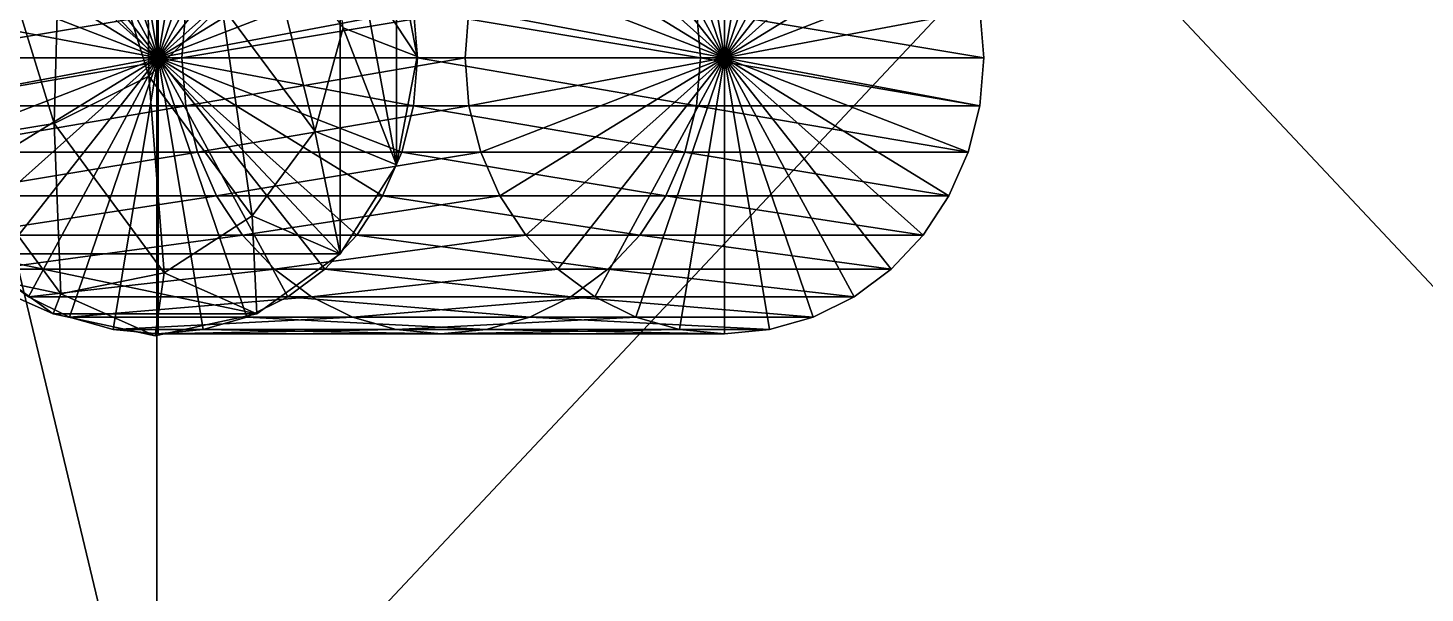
# Model space of a CAD drawing. Header units: metres. Extents: x -2 to 2, y -1.21 to 5.7.
# Drawn here: x -1.419 to -0.66, y 1.123 to 1.43 of the extents above; entities that cross this region are included whole.
import ezdxf

# ---------------------------------------------------------------- set-up
doc = ezdxf.new("R2010")
doc.units = ezdxf.units.M

msp = doc.modelspace()

# ---------------------------------------------------------------- linework, layer by layer
at = {"layer": 'Cube'}
for points in [[(-1.68433, 2.3849, 0.10766), (-0.36877, 0.9849, 0.58649), (-1.68433, 0.9849, 0.10766)], [(-1.68433, 2.3849, 0.10766), (-0.36877, 2.3849, 0.58649), (-0.36877, 0.9849, 0.58649)], [(-1.34915, 0.9849, -0.81324), (-1.68433, 2.3849, 0.10766), (-1.68433, 0.9849, 0.10766)], [(-1.34915, 0.9849, -0.81324), (-1.34915, 2.3849, -0.81324), (-1.68433, 2.3849, 0.10766)], [(-1.34915, 0.9849, -0.81324), (-0.03359, 2.3849, -0.33441), (-1.34915, 2.3849, -0.81324)], [(-1.34915, 0.9849, -0.81324), (-0.03359, 0.9849, -0.33441), (-0.03359, 2.3849, -0.33441)]]:
    msp.add_3dface(points, dxfattribs=at)
at = {"layer": 'Cylinder 9'}
for points in [[(-1.3484, 1.41413, 0.40474), (-1.39661, 1.55508, 0.38719), (-1.37288, 1.56185, 0.39583)], [(-1.3484, 1.41413, 0.40474), (-1.37288, 1.56185, 0.39583), (-1.3484, 1.56413, 0.40474)], [(-1.3484, 1.41413, 0.40474), (-1.37288, 1.56185, 0.39583), (-1.3484, 1.41413, 0.40474)], [(-1.3484, 1.41413, 0.40474), (-1.3484, 1.56413, 0.40474), (-1.3484, 1.41413, 0.40474)], [(-1.3484, 1.41413, 0.40474), (-1.3484, 1.56413, 0.40474), (-1.32392, 1.56185, 0.41365)], [(-1.3484, 1.41413, 0.40474), (-1.32392, 1.56185, 0.41365), (-1.30019, 1.55508, 0.42228)], [(-1.3484, 1.41413, 0.40474), (-1.32392, 1.56185, 0.41365), (-1.3484, 1.41413, 0.40474)], [(-1.08879, 1.55508, -0.45853), (-1.04058, 1.41413, -0.44099), (-1.06506, 1.56185, -0.44989)], [(-1.06506, 1.56185, -0.44989), (-1.04058, 1.41413, -0.44099), (-1.04058, 1.56413, -0.44099)], [(-1.06506, 1.56185, -0.44989), (-1.04058, 1.41413, -0.44099), (-1.04058, 1.41413, -0.44099)], [(-1.04058, 1.56413, -0.44099), (-1.04058, 1.41413, -0.44099), (-1.01611, 1.56185, -0.43208)], [(-1.04058, 1.56413, -0.44099), (-1.04058, 1.41413, -0.44099), (-1.04058, 1.41413, -0.44099)], [(-1.01611, 1.56185, -0.43208), (-1.04058, 1.41413, -0.44099), (-0.99237, 1.55508, -0.42344)], [(-1.01611, 1.56185, -0.43208), (-1.04058, 1.41413, -0.44099), (-1.04058, 1.41413, -0.44099)], [(-1.3484, 1.41413, 0.40474), (-1.41888, 1.54403, 0.37909), (-1.39661, 1.55508, 0.38719)], [(-1.3484, 1.41413, 0.40474), (-1.39661, 1.55508, 0.38719), (-1.3484, 1.41413, 0.40474)], [(-1.3484, 1.41413, 0.40474), (-1.30019, 1.55508, 0.42228), (-1.27792, 1.54403, 0.43039)], [(-1.3484, 1.41413, 0.40474), (-1.30019, 1.55508, 0.42228), (-1.3484, 1.41413, 0.40474)], [(-1.11106, 1.54403, -0.46664), (-1.04058, 1.41413, -0.44099), (-1.08879, 1.55508, -0.45853)], [(-1.08879, 1.55508, -0.45853), (-1.04058, 1.41413, -0.44099), (-1.04058, 1.41413, -0.44099)], [(-0.99237, 1.55508, -0.42344), (-1.04058, 1.41413, -0.44099), (-0.9701, 1.54403, -0.41533)], [(-0.99237, 1.55508, -0.42344), (-1.04058, 1.41413, -0.44099), (-1.04058, 1.41413, -0.44099)], [(-1.3484, 1.41413, 0.40474), (-1.439, 1.52904, 0.37176), (-1.41888, 1.54403, 0.37909)], [(-1.3484, 1.41413, 0.40474), (-1.41888, 1.54403, 0.37909), (-1.3484, 1.41413, 0.40474)], [(-1.3484, 1.41413, 0.40474), (-1.27792, 1.54403, 0.43039), (-1.2578, 1.52904, 0.43771)], [(-1.3484, 1.41413, 0.40474), (-1.27792, 1.54403, 0.43039), (-1.3484, 1.41413, 0.40474)], [(-1.13119, 1.52904, -0.47396), (-1.04058, 1.41413, -0.44099), (-1.11106, 1.54403, -0.46664)], [(-1.11106, 1.54403, -0.46664), (-1.04058, 1.41413, -0.44099), (-1.04058, 1.41413, -0.44099)], [(-0.9701, 1.54403, -0.41533), (-1.04058, 1.41413, -0.44099), (-0.94998, 1.52904, -0.40801)], [(-0.9701, 1.54403, -0.41533), (-1.04058, 1.41413, -0.44099), (-1.04058, 1.41413, -0.44099)], [(-1.3484, 1.41413, 0.40474), (-1.45638, 1.51055, 0.36544), (-1.439, 1.52904, 0.37176)], [(-1.3484, 1.41413, 0.40474), (-1.439, 1.52904, 0.37176), (-1.3484, 1.41413, 0.40474)], [(-1.3484, 1.41413, 0.40474), (-1.2578, 1.52904, 0.43771), (-1.24042, 1.51055, 0.44404)], [(-1.3484, 1.41413, 0.40474), (-1.2578, 1.52904, 0.43771), (-1.3484, 1.41413, 0.40474)], [(-1.14856, 1.51055, -0.48029), (-1.04058, 1.41413, -0.44099), (-1.13119, 1.52904, -0.47396)], [(-1.13119, 1.52904, -0.47396), (-1.04058, 1.41413, -0.44099), (-1.04058, 1.41413, -0.44099)], [(-0.94998, 1.52904, -0.40801), (-1.04058, 1.41413, -0.44099), (-0.93261, 1.51055, -0.40169)], [(-0.94998, 1.52904, -0.40801), (-1.04058, 1.41413, -0.44099), (-1.04058, 1.41413, -0.44099)], [(-1.3484, 1.41413, 0.40474), (-1.47047, 1.48913, 0.36031), (-1.45638, 1.51055, 0.36544)], [(-1.3484, 1.41413, 0.40474), (-1.45638, 1.51055, 0.36544), (-1.3484, 1.41413, 0.40474)], [(-1.3484, 1.41413, 0.40474), (-1.24042, 1.51055, 0.44404), (-1.22633, 1.48913, 0.44917)], [(-1.3484, 1.41413, 0.40474), (-1.24042, 1.51055, 0.44404), (-1.3484, 1.41413, 0.40474)], [(-1.16265, 1.48913, -0.48542), (-1.04058, 1.41413, -0.44099), (-1.14856, 1.51055, -0.48029)], [(-1.14856, 1.51055, -0.48029), (-1.04058, 1.41413, -0.44099), (-1.04058, 1.41413, -0.44099)], [(-0.93261, 1.51055, -0.40169), (-1.04058, 1.41413, -0.44099), (-0.91851, 1.48913, -0.39656)], [(-0.93261, 1.51055, -0.40169), (-1.04058, 1.41413, -0.44099), (-1.04058, 1.41413, -0.44099)], [(-1.3484, 1.41413, 0.40474), (-1.48085, 1.46543, 0.35653), (-1.47047, 1.48913, 0.36031)], [(-1.3484, 1.41413, 0.40474), (-1.47047, 1.48913, 0.36031), (-1.3484, 1.41413, 0.40474)], [(-1.3484, 1.41413, 0.40474), (-1.22633, 1.48913, 0.44917), (-1.21595, 1.46543, 0.45295)], [(-1.3484, 1.41413, 0.40474), (-1.22633, 1.48913, 0.44917), (-1.3484, 1.41413, 0.40474)], [(-1.17304, 1.46543, -0.48919), (-1.04058, 1.41413, -0.44099), (-1.16265, 1.48913, -0.48542)], [(-1.16265, 1.48913, -0.48542), (-1.04058, 1.41413, -0.44099), (-1.04058, 1.41413, -0.44099)], [(-0.91851, 1.48913, -0.39656), (-1.04058, 1.41413, -0.44099), (-0.90813, 1.46543, -0.39278)], [(-0.91851, 1.48913, -0.39656), (-1.04058, 1.41413, -0.44099), (-1.04058, 1.41413, -0.44099)], [(-1.3484, 1.41413, 0.40474), (-1.48721, 1.44018, 0.35421), (-1.48085, 1.46543, 0.35653)], [(-1.3484, 1.41413, 0.40474), (-1.48085, 1.46543, 0.35653), (-1.3484, 1.41413, 0.40474)], [(-1.3484, 1.41413, 0.40474), (-1.21595, 1.46543, 0.45295), (-1.20959, 1.44018, 0.45526)], [(-1.3484, 1.41413, 0.40474), (-1.21595, 1.46543, 0.45295), (-1.3484, 1.41413, 0.40474)], [(-1.17939, 1.44018, -0.49151), (-1.04058, 1.41413, -0.44099), (-1.17304, 1.46543, -0.48919)], [(-1.17304, 1.46543, -0.48919), (-1.04058, 1.41413, -0.44099), (-1.04058, 1.41413, -0.44099)], [(-0.90813, 1.46543, -0.39278), (-1.04058, 1.41413, -0.44099), (-0.90177, 1.44018, -0.39046)], [(-0.90813, 1.46543, -0.39278), (-1.04058, 1.41413, -0.44099), (-1.04058, 1.41413, -0.44099)], [(-1.3484, 1.41413, 0.40474), (-1.48935, 1.41413, 0.35343), (-1.48721, 1.44018, 0.35421)], [(-1.48935, 1.41413, 0.35343), (-1.3333, 1.44018, -0.06865), (-1.48721, 1.44018, 0.35421)], [(-1.48935, 1.41413, 0.35343), (-1.33544, 1.41413, -0.06943), (-1.3333, 1.44018, -0.06865)], [(-1.3484, 1.41413, 0.40474), (-1.48721, 1.44018, 0.35421), (-1.3484, 1.41413, 0.40474)], [(-1.3484, 1.41413, 0.40474), (-1.20959, 1.44018, 0.45526), (-1.20745, 1.41413, 0.45604)], [(-1.3484, 1.41413, 0.40474), (-1.20959, 1.44018, 0.45526), (-1.3484, 1.41413, 0.40474)], [(-1.33544, 1.41413, -0.06943), (-1.17939, 1.44018, -0.49151), (-1.3333, 1.44018, -0.06865)], [(-1.33544, 1.41413, -0.06943), (-1.18154, 1.41413, -0.49229), (-1.17939, 1.44018, -0.49151)], [(-1.20959, 1.44018, 0.45526), (-1.20745, 1.41413, 0.45604), (-1.20745, 1.41413, 0.45604)], [(-1.20959, 1.44018, 0.45526), (-1.20959, 1.44018, 0.45526), (-1.20745, 1.41413, 0.45604)], [(-1.20959, 1.44018, 0.45526), (-1.05354, 1.41413, 0.03318), (-1.20745, 1.41413, 0.45604)], [(-1.20959, 1.44018, 0.45526), (-1.05568, 1.44018, 0.0324), (-1.05354, 1.41413, 0.03318)], [(-1.18154, 1.41413, -0.49229), (-1.17939, 1.44018, -0.49151), (-1.17939, 1.44018, -0.49151)], [(-1.18154, 1.41413, -0.49229), (-1.18154, 1.41413, -0.49229), (-1.17939, 1.44018, -0.49151)], [(-1.18154, 1.41413, -0.49229), (-1.04058, 1.41413, -0.44099), (-1.17939, 1.44018, -0.49151)], [(-1.17939, 1.44018, -0.49151), (-1.04058, 1.41413, -0.44099), (-1.04058, 1.41413, -0.44099)], [(-1.05568, 1.44018, 0.0324), (-0.89963, 1.41413, -0.38968), (-1.05354, 1.41413, 0.03318)], [(-1.05568, 1.44018, 0.0324), (-0.90177, 1.44018, -0.39046), (-0.89963, 1.41413, -0.38968)], [(-0.90177, 1.44018, -0.39046), (-1.04058, 1.41413, -0.44099), (-0.89963, 1.41413, -0.38968)], [(-0.90177, 1.44018, -0.39046), (-1.04058, 1.41413, -0.44099), (-1.04058, 1.41413, -0.44099)], [(-0.90177, 1.44018, -0.39046), (-0.89963, 1.41413, -0.38968), (-0.89963, 1.41413, -0.38968)], [(-0.90177, 1.44018, -0.39046), (-0.90177, 1.44018, -0.39046), (-0.89963, 1.41413, -0.38968)], [(-1.3484, 1.41413, 0.40474), (-1.48935, 1.41413, 0.35343), (-1.3484, 1.41413, 0.40474)], [(-1.3484, 1.41413, 0.40474), (-1.48721, 1.38808, 0.35421), (-1.48935, 1.41413, 0.35343)], [(-1.48721, 1.38808, 0.35421), (-1.33544, 1.41413, -0.06943), (-1.48935, 1.41413, 0.35343)], [(-1.48721, 1.38808, 0.35421), (-1.3333, 1.38808, -0.06865), (-1.33544, 1.41413, -0.06943)], [(-1.3484, 1.41413, 0.40474), (-1.48721, 1.38808, 0.35421), (-1.3484, 1.41413, 0.40474)], [(-1.3484, 1.41413, 0.40474), (-1.48085, 1.36283, 0.35653), (-1.48721, 1.38808, 0.35421)], [(-1.3484, 1.41413, 0.40474), (-1.48085, 1.36283, 0.35653), (-1.3484, 1.41413, 0.40474)], [(-1.3484, 1.41413, 0.40474), (-1.47047, 1.33913, 0.36031), (-1.48085, 1.36283, 0.35653)], [(-1.3484, 1.41413, 0.40474), (-1.47047, 1.33913, 0.36031), (-1.3484, 1.41413, 0.40474)], [(-1.3484, 1.41413, 0.40474), (-1.45638, 1.31771, 0.36544), (-1.47047, 1.33913, 0.36031)], [(-1.3484, 1.41413, 0.40474), (-1.45638, 1.31771, 0.36544), (-1.3484, 1.41413, 0.40474)], [(-1.3484, 1.41413, 0.40474), (-1.439, 1.29922, 0.37176), (-1.45638, 1.31771, 0.36544)], [(-1.3484, 1.41413, 0.40474), (-1.439, 1.29922, 0.37176), (-1.3484, 1.41413, 0.40474)], [(-1.3484, 1.41413, 0.40474), (-1.41888, 1.28422, 0.37909), (-1.439, 1.29922, 0.37176)], [(-1.3484, 1.41413, 0.40474), (-1.41888, 1.28422, 0.37909), (-1.3484, 1.41413, 0.40474)], [(-1.3484, 1.41413, 0.40474), (-1.39661, 1.27318, 0.38719), (-1.41888, 1.28422, 0.37909)], [(-1.3484, 1.41413, 0.40474), (-1.39661, 1.27318, 0.38719), (-1.3484, 1.41413, 0.40474)], [(-1.3484, 1.41413, 0.40474), (-1.37288, 1.26641, 0.39583), (-1.39661, 1.27318, 0.38719)], [(-1.3484, 1.41413, 0.40474), (-1.37288, 1.26641, 0.39583), (-1.3484, 1.41413, 0.40474)], [(-1.3484, 1.41413, 0.40474), (-1.3484, 1.26413, 0.40474), (-1.37288, 1.26641, 0.39583)], [(-1.3484, 1.41413, 0.40474), (-1.3484, 1.26413, 0.40474), (-1.3484, 1.41413, 0.40474)], [(-1.3484, 1.41413, 0.40474), (-1.32392, 1.26641, 0.41365), (-1.3484, 1.26413, 0.40474)], [(-1.3484, 1.41413, 0.40474), (-1.32392, 1.26641, 0.41365), (-1.3484, 1.41413, 0.40474)], [(-1.3484, 1.41413, 0.40474), (-1.30019, 1.27318, 0.42228), (-1.32392, 1.26641, 0.41365)], [(-1.3484, 1.41413, 0.40474), (-1.30019, 1.27318, 0.42228), (-1.3484, 1.41413, 0.40474)], [(-1.3484, 1.41413, 0.40474), (-1.27792, 1.28423, 0.43039), (-1.30019, 1.27318, 0.42228)], [(-1.3484, 1.41413, 0.40474), (-1.27792, 1.28423, 0.43039), (-1.3484, 1.41413, 0.40474)], [(-1.3484, 1.41413, 0.40474), (-1.2578, 1.29922, 0.43771), (-1.27792, 1.28423, 0.43039)], [(-1.3484, 1.41413, 0.40474), (-1.2578, 1.29922, 0.43771), (-1.3484, 1.41413, 0.40474)], [(-1.3484, 1.41413, 0.40474), (-1.24042, 1.31771, 0.44404), (-1.2578, 1.29922, 0.43771)], [(-1.3484, 1.41413, 0.40474), (-1.24042, 1.31771, 0.44404), (-1.3484, 1.41413, 0.40474)], [(-1.3484, 1.41413, 0.40474), (-1.22633, 1.33913, 0.44917), (-1.24042, 1.31771, 0.44404)], [(-1.3484, 1.41413, 0.40474), (-1.22633, 1.33913, 0.44917), (-1.3484, 1.41413, 0.40474)], [(-1.3484, 1.41413, 0.40474), (-1.21595, 1.36283, 0.45295), (-1.22633, 1.33913, 0.44917)], [(-1.3484, 1.41413, 0.40474), (-1.21595, 1.36283, 0.45295), (-1.3484, 1.41413, 0.40474)], [(-1.3484, 1.41413, 0.40474), (-1.20959, 1.38808, 0.45526), (-1.21595, 1.36283, 0.45295)], [(-1.3484, 1.41413, 0.40474), (-1.20959, 1.38808, 0.45526), (-1.3484, 1.41413, 0.40474)], [(-1.3484, 1.41413, 0.40474), (-1.20745, 1.41413, 0.45604), (-1.20959, 1.38808, 0.45526)], [(-1.3484, 1.41413, 0.40474), (-1.20745, 1.41413, 0.45604), (-1.3484, 1.41413, 0.40474)], [(-1.3333, 1.38808, -0.06865), (-1.18154, 1.41413, -0.49229), (-1.33544, 1.41413, -0.06943)], [(-1.3333, 1.38808, -0.06865), (-1.17939, 1.38808, -0.49151), (-1.18154, 1.41413, -0.49229)], [(-1.20745, 1.41413, 0.45604), (-1.20959, 1.38808, 0.45526), (-1.20959, 1.38808, 0.45526)], [(-1.20745, 1.41413, 0.45604), (-1.20745, 1.41413, 0.45604), (-1.20959, 1.38808, 0.45526)], [(-1.20745, 1.41413, 0.45604), (-1.05568, 1.38808, 0.0324), (-1.20959, 1.38808, 0.45526)], [(-1.20745, 1.41413, 0.45604), (-1.05354, 1.41413, 0.03318), (-1.05568, 1.38808, 0.0324)], [(-1.18154, 1.41413, -0.49229), (-1.04058, 1.41413, -0.44099), (-1.04058, 1.41413, -0.44099)], [(-1.17939, 1.38808, -0.49151), (-1.18154, 1.41413, -0.49229), (-1.18154, 1.41413, -0.49229)], [(-1.17939, 1.38808, -0.49151), (-1.17939, 1.38808, -0.49151), (-1.18154, 1.41413, -0.49229)], [(-1.17939, 1.38808, -0.49151), (-1.04058, 1.41413, -0.44099), (-1.18154, 1.41413, -0.49229)], [(-1.17939, 1.38808, -0.49151), (-1.04058, 1.41413, -0.44099), (-1.04058, 1.41413, -0.44099)], [(-1.17304, 1.36283, -0.48919), (-1.04058, 1.41413, -0.44099), (-1.17939, 1.38808, -0.49151)], [(-1.17304, 1.36283, -0.48919), (-1.04058, 1.41413, -0.44099), (-1.04058, 1.41413, -0.44099)], [(-1.16265, 1.33913, -0.48542), (-1.04058, 1.41413, -0.44099), (-1.17304, 1.36283, -0.48919)], [(-1.16265, 1.33913, -0.48542), (-1.04058, 1.41413, -0.44099), (-1.04058, 1.41413, -0.44099)], [(-1.14856, 1.31771, -0.48029), (-1.04058, 1.41413, -0.44099), (-1.16265, 1.33913, -0.48542)], [(-1.14856, 1.31771, -0.48029), (-1.04058, 1.41413, -0.44099), (-1.04058, 1.41413, -0.44099)], [(-1.13119, 1.29922, -0.47396), (-1.04058, 1.41413, -0.44099), (-1.14856, 1.31771, -0.48029)], [(-1.13119, 1.29922, -0.47396), (-1.04058, 1.41413, -0.44099), (-1.04058, 1.41413, -0.44099)], [(-1.11106, 1.28423, -0.46664), (-1.04058, 1.41413, -0.44099), (-1.13119, 1.29922, -0.47396)], [(-1.11106, 1.28423, -0.46664), (-1.04058, 1.41413, -0.44099), (-1.04058, 1.41413, -0.44099)], [(-1.08879, 1.27318, -0.45853), (-1.04058, 1.41413, -0.44099), (-1.11106, 1.28423, -0.46664)], [(-1.08879, 1.27318, -0.45853), (-1.04058, 1.41413, -0.44099), (-1.04058, 1.41413, -0.44099)], [(-1.06506, 1.26641, -0.44989), (-1.04058, 1.41413, -0.44099), (-1.08879, 1.27318, -0.45853)], [(-1.06506, 1.26641, -0.44989), (-1.04058, 1.41413, -0.44099), (-1.04058, 1.41413, -0.44099)], [(-1.04058, 1.26413, -0.44099), (-1.04058, 1.41413, -0.44099), (-1.06506, 1.26641, -0.44989)], [(-1.05354, 1.41413, 0.03318), (-0.90177, 1.38808, -0.39046), (-1.05568, 1.38808, 0.0324)], [(-1.05354, 1.41413, 0.03318), (-0.89963, 1.41413, -0.38968), (-0.90177, 1.38808, -0.39046)], [(-1.04058, 1.26413, -0.44099), (-1.04058, 1.41413, -0.44099), (-1.04058, 1.41413, -0.44099)], [(-1.01611, 1.26641, -0.43208), (-1.04058, 1.41413, -0.44099), (-1.04058, 1.26413, -0.44099)], [(-1.01611, 1.26641, -0.43208), (-1.04058, 1.41413, -0.44099), (-1.04058, 1.41413, -0.44099)], [(-0.99237, 1.27318, -0.42344), (-1.04058, 1.41413, -0.44099), (-1.01611, 1.26641, -0.43208)], [(-0.99237, 1.27318, -0.42344), (-1.04058, 1.41413, -0.44099), (-1.04058, 1.41413, -0.44099)], [(-0.9701, 1.28423, -0.41533), (-1.04058, 1.41413, -0.44099), (-0.99237, 1.27318, -0.42344)], [(-0.9701, 1.28423, -0.41533), (-1.04058, 1.41413, -0.44099), (-1.04058, 1.41413, -0.44099)], [(-0.94998, 1.29922, -0.40801), (-1.04058, 1.41413, -0.44099), (-0.9701, 1.28423, -0.41533)], [(-0.94998, 1.29922, -0.40801), (-1.04058, 1.41413, -0.44099), (-1.04058, 1.41413, -0.44099)], [(-0.9326, 1.31771, -0.40169), (-1.04058, 1.41413, -0.44099), (-0.94998, 1.29922, -0.40801)], [(-0.9326, 1.31771, -0.40169), (-1.04058, 1.41413, -0.44099), (-1.04058, 1.41413, -0.44099)], [(-0.91851, 1.33913, -0.39656), (-1.04058, 1.41413, -0.44099), (-0.9326, 1.31771, -0.40169)], [(-0.91851, 1.33913, -0.39656), (-1.04058, 1.41413, -0.44099), (-1.04058, 1.41413, -0.44099)], [(-0.90813, 1.36283, -0.39278), (-1.04058, 1.41413, -0.44099), (-0.91851, 1.33913, -0.39656)], [(-0.90813, 1.36283, -0.39278), (-1.04058, 1.41413, -0.44099), (-1.04058, 1.41413, -0.44099)], [(-0.90177, 1.38808, -0.39046), (-1.04058, 1.41413, -0.44099), (-0.90813, 1.36283, -0.39278)], [(-0.90177, 1.38808, -0.39046), (-1.04058, 1.41413, -0.44099), (-1.04058, 1.41413, -0.44099)], [(-0.89963, 1.41413, -0.38968), (-1.04058, 1.41413, -0.44099), (-0.90177, 1.38808, -0.39046)], [(-0.89963, 1.41413, -0.38968), (-1.04058, 1.41413, -0.44099), (-1.04058, 1.41413, -0.44099)], [(-0.89963, 1.41413, -0.38968), (-0.90177, 1.38808, -0.39046), (-0.90177, 1.38808, -0.39046)], [(-0.89963, 1.41413, -0.38968), (-0.89963, 1.41413, -0.38968), (-0.90177, 1.38808, -0.39046)], [(-1.48085, 1.36283, 0.35653), (-1.3333, 1.38808, -0.06865), (-1.48721, 1.38808, 0.35421)], [(-1.48085, 1.36283, 0.35653), (-1.32694, 1.36283, -0.06633), (-1.3333, 1.38808, -0.06865)], [(-1.32694, 1.36283, -0.06633), (-1.17939, 1.38808, -0.49151), (-1.3333, 1.38808, -0.06865)], [(-1.32694, 1.36283, -0.06633), (-1.17304, 1.36283, -0.48919), (-1.17939, 1.38808, -0.49151)], [(-1.20959, 1.38808, 0.45526), (-1.21595, 1.36283, 0.45295), (-1.21595, 1.36283, 0.45295)], [(-1.20959, 1.38808, 0.45526), (-1.20959, 1.38808, 0.45526), (-1.21595, 1.36283, 0.45295)], [(-1.20959, 1.38808, 0.45526), (-1.06204, 1.36283, 0.03009), (-1.21595, 1.36283, 0.45295)], [(-1.20959, 1.38808, 0.45526), (-1.05568, 1.38808, 0.0324), (-1.06204, 1.36283, 0.03009)], [(-1.17304, 1.36283, -0.48919), (-1.17939, 1.38808, -0.49151), (-1.17939, 1.38808, -0.49151)], [(-1.17304, 1.36283, -0.48919), (-1.17304, 1.36283, -0.48919), (-1.17939, 1.38808, -0.49151)], [(-1.05568, 1.38808, 0.0324), (-0.90813, 1.36283, -0.39278), (-1.06204, 1.36283, 0.03009)], [(-1.05568, 1.38808, 0.0324), (-0.90177, 1.38808, -0.39046), (-0.90813, 1.36283, -0.39278)], [(-0.90177, 1.38808, -0.39046), (-0.90813, 1.36283, -0.39278), (-0.90813, 1.36283, -0.39278)], [(-0.90177, 1.38808, -0.39046), (-0.90177, 1.38808, -0.39046), (-0.90813, 1.36283, -0.39278)], [(-1.47047, 1.33913, 0.36031), (-1.32694, 1.36283, -0.06633), (-1.48085, 1.36283, 0.35653)], [(-1.47047, 1.33913, 0.36031), (-1.31656, 1.33913, -0.06255), (-1.32694, 1.36283, -0.06633)], [(-1.31656, 1.33913, -0.06255), (-1.17304, 1.36283, -0.48919), (-1.32694, 1.36283, -0.06633)], [(-1.31656, 1.33913, -0.06255), (-1.16265, 1.33913, -0.48542), (-1.17304, 1.36283, -0.48919)], [(-1.21595, 1.36283, 0.45295), (-1.22633, 1.33913, 0.44917), (-1.22633, 1.33913, 0.44917)], [(-1.21595, 1.36283, 0.45295), (-1.21595, 1.36283, 0.45295), (-1.22633, 1.33913, 0.44917)], [(-1.21595, 1.36283, 0.45295), (-1.07242, 1.33913, 0.02631), (-1.22633, 1.33913, 0.44917)], [(-1.21595, 1.36283, 0.45295), (-1.06204, 1.36283, 0.03009), (-1.07242, 1.33913, 0.02631)], [(-1.16265, 1.33913, -0.48542), (-1.17304, 1.36283, -0.48919), (-1.17304, 1.36283, -0.48919)], [(-1.16265, 1.33913, -0.48542), (-1.16265, 1.33913, -0.48542), (-1.17304, 1.36283, -0.48919)], [(-1.06204, 1.36283, 0.03009), (-0.91851, 1.33913, -0.39656), (-1.07242, 1.33913, 0.02631)], [(-1.06204, 1.36283, 0.03009), (-0.90813, 1.36283, -0.39278), (-0.91851, 1.33913, -0.39656)], [(-0.90813, 1.36283, -0.39278), (-0.91851, 1.33913, -0.39656), (-0.91851, 1.33913, -0.39656)], [(-0.90813, 1.36283, -0.39278), (-0.90813, 1.36283, -0.39278), (-0.91851, 1.33913, -0.39656)], [(-1.45638, 1.31771, 0.36544), (-1.31656, 1.33913, -0.06255), (-1.47047, 1.33913, 0.36031)], [(-1.45638, 1.31771, 0.36544), (-1.30247, 1.31771, -0.05742), (-1.31656, 1.33913, -0.06255)], [(-1.30247, 1.31771, -0.05742), (-1.16265, 1.33913, -0.48542), (-1.31656, 1.33913, -0.06255)], [(-1.30247, 1.31771, -0.05742), (-1.14856, 1.31771, -0.48029), (-1.16265, 1.33913, -0.48542)], [(-1.22633, 1.33913, 0.44917), (-1.24042, 1.31771, 0.44404), (-1.24042, 1.31771, 0.44404)], [(-1.22633, 1.33913, 0.44917), (-1.22633, 1.33913, 0.44917), (-1.24042, 1.31771, 0.44404)], [(-1.22633, 1.33913, 0.44917), (-1.08651, 1.31771, 0.02118), (-1.24042, 1.31771, 0.44404)], [(-1.22633, 1.33913, 0.44917), (-1.07242, 1.33913, 0.02631), (-1.08651, 1.31771, 0.02118)], [(-1.14856, 1.31771, -0.48029), (-1.16265, 1.33913, -0.48542), (-1.16265, 1.33913, -0.48542)], [(-1.14856, 1.31771, -0.48029), (-1.14856, 1.31771, -0.48029), (-1.16265, 1.33913, -0.48542)], [(-1.07242, 1.33913, 0.02631), (-0.9326, 1.31771, -0.40169), (-1.08651, 1.31771, 0.02118)], [(-1.07242, 1.33913, 0.02631), (-0.91851, 1.33913, -0.39656), (-0.9326, 1.31771, -0.40169)], [(-0.91851, 1.33913, -0.39656), (-0.9326, 1.31771, -0.40169), (-0.9326, 1.31771, -0.40169)], [(-0.91851, 1.33913, -0.39656), (-0.91851, 1.33913, -0.39656), (-0.9326, 1.31771, -0.40169)], [(-1.439, 1.29922, 0.37176), (-1.30247, 1.31771, -0.05742), (-1.45638, 1.31771, 0.36544)], [(-1.439, 1.29922, 0.37176), (-1.28509, 1.29922, -0.0511), (-1.30247, 1.31771, -0.05742)], [(-1.28509, 1.29922, -0.0511), (-1.14856, 1.31771, -0.48029), (-1.30247, 1.31771, -0.05742)], [(-1.28509, 1.29922, -0.0511), (-1.13119, 1.29922, -0.47396), (-1.14856, 1.31771, -0.48029)], [(-1.24042, 1.31771, 0.44404), (-1.2578, 1.29922, 0.43771), (-1.2578, 1.29922, 0.43771)], [(-1.24042, 1.31771, 0.44404), (-1.24042, 1.31771, 0.44404), (-1.2578, 1.29922, 0.43771)], [(-1.24042, 1.31771, 0.44404), (-1.10389, 1.29922, 0.01485), (-1.2578, 1.29922, 0.43771)], [(-1.24042, 1.31771, 0.44404), (-1.08651, 1.31771, 0.02118), (-1.10389, 1.29922, 0.01485)], [(-1.13119, 1.29922, -0.47396), (-1.14856, 1.31771, -0.48029), (-1.14856, 1.31771, -0.48029)], [(-1.13119, 1.29922, -0.47396), (-1.13119, 1.29922, -0.47396), (-1.14856, 1.31771, -0.48029)], [(-1.08651, 1.31771, 0.02118), (-0.94998, 1.29922, -0.40801), (-1.10389, 1.29922, 0.01485)], [(-1.08651, 1.31771, 0.02118), (-0.9326, 1.31771, -0.40169), (-0.94998, 1.29922, -0.40801)], [(-0.9326, 1.31771, -0.40169), (-0.94998, 1.29922, -0.40801), (-0.94998, 1.29922, -0.40801)], [(-0.9326, 1.31771, -0.40169), (-0.9326, 1.31771, -0.40169), (-0.94998, 1.29922, -0.40801)], [(-1.41888, 1.28422, 0.37909), (-1.439, 1.29922, 0.37176), (-1.439, 1.29922, 0.37176)], [(-1.41888, 1.28422, 0.37909), (-1.41888, 1.28422, 0.37909), (-1.439, 1.29922, 0.37176)], [(-1.41888, 1.28422, 0.37909), (-1.28509, 1.29922, -0.0511), (-1.439, 1.29922, 0.37176)], [(-1.41888, 1.28422, 0.37909), (-1.26497, 1.28423, -0.04378), (-1.28509, 1.29922, -0.0511)], [(-1.26497, 1.28423, -0.04378), (-1.13119, 1.29922, -0.47396), (-1.28509, 1.29922, -0.0511)], [(-1.2578, 1.29922, 0.43771), (-1.27792, 1.28423, 0.43039), (-1.27792, 1.28423, 0.43039)], [(-1.2578, 1.29922, 0.43771), (-1.2578, 1.29922, 0.43771), (-1.27792, 1.28423, 0.43039)], [(-1.2578, 1.29922, 0.43771), (-1.12401, 1.28423, 0.00753), (-1.27792, 1.28423, 0.43039)], [(-1.26497, 1.28423, -0.04378), (-1.11106, 1.28423, -0.46664), (-1.13119, 1.29922, -0.47396)], [(-1.2578, 1.29922, 0.43771), (-1.10389, 1.29922, 0.01485), (-1.12401, 1.28423, 0.00753)], [(-1.11106, 1.28423, -0.46664), (-1.13119, 1.29922, -0.47396), (-1.13119, 1.29922, -0.47396)], [(-1.11106, 1.28423, -0.46664), (-1.11106, 1.28423, -0.46664), (-1.13119, 1.29922, -0.47396)], [(-1.10389, 1.29922, 0.01485), (-0.9701, 1.28423, -0.41533), (-1.12401, 1.28423, 0.00753)], [(-1.10389, 1.29922, 0.01485), (-0.94998, 1.29922, -0.40801), (-0.9701, 1.28423, -0.41533)], [(-0.94998, 1.29922, -0.40801), (-0.9701, 1.28423, -0.41533), (-0.9701, 1.28423, -0.41533)], [(-0.94998, 1.29922, -0.40801), (-0.94998, 1.29922, -0.40801), (-0.9701, 1.28423, -0.41533)], [(-1.39661, 1.27318, 0.38719), (-1.26497, 1.28423, -0.04378), (-1.41888, 1.28422, 0.37909)], [(-1.39661, 1.27318, 0.38719), (-1.41888, 1.28422, 0.37909), (-1.41888, 1.28422, 0.37909)], [(-1.39661, 1.27318, 0.38719), (-1.39661, 1.27318, 0.38719), (-1.41888, 1.28422, 0.37909)], [(-1.39661, 1.27318, 0.38719), (-1.2427, 1.27318, -0.03567), (-1.26497, 1.28423, -0.04378)], [(-1.27792, 1.28423, 0.43039), (-1.30019, 1.27318, 0.42228), (-1.30019, 1.27318, 0.42228)], [(-1.27792, 1.28423, 0.43039), (-1.27792, 1.28423, 0.43039), (-1.30019, 1.27318, 0.42228)], [(-1.27792, 1.28423, 0.43039), (-1.14628, 1.27318, -0.00058), (-1.30019, 1.27318, 0.42228)], [(-1.27792, 1.28423, 0.43039), (-1.12401, 1.28423, 0.00753), (-1.14628, 1.27318, -0.00058)], [(-1.2427, 1.27318, -0.03567), (-1.11106, 1.28423, -0.46664), (-1.26497, 1.28423, -0.04378)], [(-1.2427, 1.27318, -0.03567), (-1.08879, 1.27318, -0.45853), (-1.11106, 1.28423, -0.46664)], [(-1.12401, 1.28423, 0.00753), (-0.99237, 1.27318, -0.42344), (-1.14628, 1.27318, -0.00058)], [(-1.12401, 1.28423, 0.00753), (-0.9701, 1.28423, -0.41533), (-0.99237, 1.27318, -0.42344)], [(-1.08879, 1.27318, -0.45853), (-1.11106, 1.28423, -0.46664), (-1.11106, 1.28423, -0.46664)], [(-1.08879, 1.27318, -0.45853), (-1.08879, 1.27318, -0.45853), (-1.11106, 1.28423, -0.46664)], [(-0.9701, 1.28423, -0.41533), (-0.99237, 1.27318, -0.42344), (-0.99237, 1.27318, -0.42344)], [(-0.9701, 1.28423, -0.41533), (-0.9701, 1.28423, -0.41533), (-0.99237, 1.27318, -0.42344)], [(-1.37288, 1.26641, 0.39583), (-1.39661, 1.27318, 0.38719), (-1.39661, 1.27318, 0.38719)], [(-1.37288, 1.26641, 0.39583), (-1.37288, 1.26641, 0.39583), (-1.39661, 1.27318, 0.38719)], [(-1.37288, 1.26641, 0.39583), (-1.2427, 1.27318, -0.03567), (-1.39661, 1.27318, 0.38719)], [(-1.37288, 1.26641, 0.39583), (-1.21897, 1.26641, -0.02703), (-1.2427, 1.27318, -0.03567)], [(-1.30019, 1.27318, 0.42228), (-1.32392, 1.26641, 0.41365), (-1.32392, 1.26641, 0.41365)], [(-1.30019, 1.27318, 0.42228), (-1.30019, 1.27318, 0.42228), (-1.32392, 1.26641, 0.41365)], [(-1.30019, 1.27318, 0.42228), (-1.17001, 1.26641, -0.00922), (-1.32392, 1.26641, 0.41365)], [(-1.30019, 1.27318, 0.42228), (-1.14628, 1.27318, -0.00058), (-1.17001, 1.26641, -0.00922)], [(-1.21897, 1.26641, -0.02703), (-1.08879, 1.27318, -0.45853), (-1.2427, 1.27318, -0.03567)], [(-1.21897, 1.26641, -0.02703), (-1.06506, 1.26641, -0.44989), (-1.08879, 1.27318, -0.45853)], [(-1.14628, 1.27318, -0.00058), (-1.01611, 1.26641, -0.43208), (-1.17001, 1.26641, -0.00922)], [(-1.14628, 1.27318, -0.00058), (-0.99237, 1.27318, -0.42344), (-1.01611, 1.26641, -0.43208)], [(-1.06506, 1.26641, -0.44989), (-1.08879, 1.27318, -0.45853), (-1.08879, 1.27318, -0.45853)], [(-1.06506, 1.26641, -0.44989), (-1.06506, 1.26641, -0.44989), (-1.08879, 1.27318, -0.45853)], [(-0.99237, 1.27318, -0.42344), (-1.01611, 1.26641, -0.43208), (-1.01611, 1.26641, -0.43208)], [(-0.99237, 1.27318, -0.42344), (-0.99237, 1.27318, -0.42344), (-1.01611, 1.26641, -0.43208)], [(-1.3484, 1.26413, 0.40474), (-1.37288, 1.26641, 0.39583), (-1.37288, 1.26641, 0.39583)], [(-1.3484, 1.26413, 0.40474), (-1.3484, 1.26413, 0.40474), (-1.37288, 1.26641, 0.39583)], [(-1.3484, 1.26413, 0.40474), (-1.21897, 1.26641, -0.02703), (-1.37288, 1.26641, 0.39583)], [(-1.3484, 1.26413, 0.40474), (-1.19449, 1.26413, -0.01812), (-1.21897, 1.26641, -0.02703)], [(-1.32392, 1.26641, 0.41365), (-1.3484, 1.26413, 0.40474), (-1.3484, 1.26413, 0.40474)], [(-1.32392, 1.26641, 0.41365), (-1.32392, 1.26641, 0.41365), (-1.3484, 1.26413, 0.40474)], [(-1.32392, 1.26641, 0.41365), (-1.19449, 1.26413, -0.01812), (-1.3484, 1.26413, 0.40474)], [(-1.32392, 1.26641, 0.41365), (-1.17001, 1.26641, -0.00922), (-1.19449, 1.26413, -0.01812)], [(-1.19449, 1.26413, -0.01812), (-1.06506, 1.26641, -0.44989), (-1.21897, 1.26641, -0.02703)], [(-1.19449, 1.26413, -0.01812), (-1.04058, 1.26413, -0.44099), (-1.06506, 1.26641, -0.44989)], [(-1.17001, 1.26641, -0.00922), (-1.04058, 1.26413, -0.44099), (-1.19449, 1.26413, -0.01812)], [(-1.17001, 1.26641, -0.00922), (-1.01611, 1.26641, -0.43208), (-1.04058, 1.26413, -0.44099)], [(-1.04058, 1.26413, -0.44099), (-1.06506, 1.26641, -0.44989), (-1.06506, 1.26641, -0.44989)], [(-1.04058, 1.26413, -0.44099), (-1.04058, 1.26413, -0.44099), (-1.06506, 1.26641, -0.44989)], [(-1.01611, 1.26641, -0.43208), (-1.04058, 1.26413, -0.44099), (-1.04058, 1.26413, -0.44099)], [(-1.01611, 1.26641, -0.43208), (-1.01611, 1.26641, -0.43208), (-1.04058, 1.26413, -0.44099)]]:
    msp.add_3dface(points, dxfattribs=at)
at = {"layer": 'Path Extrusion'}
for points in [[(-1.35511, 1.57933, 0.82621), (-1.35339, 1.40421, 0.72623), (-1.39995, 1.5561, 0.85414)], [(-1.35511, 1.57933, 0.82621), (-1.31372, 1.44228, 0.71251), (-1.35339, 1.40421, 0.72623)], [(-1.39995, 1.5561, 0.85414), (-1.40482, 1.37849, 0.72654), (-1.45487, 1.54041, 0.86404)], [(-1.39995, 1.5561, 0.85414), (-1.35339, 1.40421, 0.72623), (-1.40482, 1.37849, 0.72654)], [(-1.45487, 1.54041, 0.86404), (-1.40482, 1.37849, 0.72654), (-1.46241, 1.36905, 0.71257)], [(-1.45065, 1.30767, 0.3671), (-1.24934, 1.30767, 0.44037), (-1.45065, 1.52189, 0.3671)], [(-1.45065, 1.52189, 0.3671), (-1.24934, 1.30767, 0.44037), (-1.24935, 1.52189, 0.44037)], [(-1.24935, 1.52189, 0.44037), (-1.24934, 1.30767, 0.44037), (-1.21873, 1.35589, 0.45151)], [(-1.24935, 1.52189, 0.44037), (-1.21873, 1.35589, 0.45151), (-1.21873, 1.47367, 0.45151)], [(-1.29142, 1.48876, 0.68623), (-1.26322, 1.37425, 0.57376), (-1.31372, 1.44228, 0.71251)], [(-1.29142, 1.48876, 0.68623), (-1.24773, 1.43033, 0.56618), (-1.26322, 1.37425, 0.57376)], [(-1.25473, 1.4864, 0.55042), (-1.20748, 1.41478, 0.45561), (-1.24773, 1.43033, 0.56618)], [(-1.25473, 1.4864, 0.55042), (-1.21873, 1.47367, 0.45151), (-1.20748, 1.41478, 0.45561)], [(-1.21873, 1.35589, 0.45151), (-1.20748, 1.41478, 0.45561), (-1.21873, 1.47367, 0.45151)], [(-1.31372, 1.44228, 0.71251), (-1.29732, 1.32832, 0.57217), (-1.35339, 1.40421, 0.72623)], [(-1.31372, 1.44228, 0.71251), (-1.26322, 1.37425, 0.57376), (-1.29732, 1.32832, 0.57217)], [(-1.24773, 1.43033, 0.56618), (-1.21873, 1.35589, 0.45151), (-1.26322, 1.37425, 0.57376)], [(-1.24773, 1.43033, 0.56618), (-1.20748, 1.41478, 0.45561), (-1.21873, 1.35589, 0.45151)], [(-1.35339, 1.40421, 0.72623), (-1.34499, 1.29729, 0.56214), (-1.40482, 1.37849, 0.72654)], [(-1.35339, 1.40421, 0.72623), (-1.29732, 1.32832, 0.57217), (-1.34499, 1.29729, 0.56214)], [(-1.40482, 1.37849, 0.72654), (-1.40119, 1.2859, 0.54437), (-1.46241, 1.36905, 0.71257)], [(-1.40482, 1.37849, 0.72654), (-1.34499, 1.29729, 0.56214), (-1.40119, 1.2859, 0.54437)], [(-1.46241, 1.36905, 0.71257), (-1.40119, 1.2859, 0.54437), (-1.45566, 1.29729, 0.52185)], [(-1.26322, 1.37425, 0.57376), (-1.24934, 1.30766, 0.44037), (-1.29732, 1.32832, 0.57217)], [(-1.26322, 1.37425, 0.57376), (-1.21873, 1.35589, 0.45151), (-1.24934, 1.30766, 0.44037)], [(-1.29732, 1.32832, 0.57217), (-1.29466, 1.27508, 0.42387), (-1.34499, 1.29729, 0.56214)], [(-1.29732, 1.32832, 0.57217), (-1.24934, 1.30766, 0.44037), (-1.29466, 1.27508, 0.42387)], [(-1.45566, 1.29729, 0.52185), (-1.40534, 1.27508, 0.38359), (-1.45065, 1.30766, 0.3671)], [(-1.29466, 1.27508, 0.42387), (-1.45065, 1.30767, 0.3671), (-1.40534, 1.27508, 0.38359)], [(-1.29466, 1.27508, 0.42387), (-1.24934, 1.30767, 0.44037), (-1.45065, 1.30767, 0.3671)], [(-1.40119, 1.2859, 0.54437), (-1.40534, 1.27508, 0.38359), (-1.45566, 1.29729, 0.52185)], [(-1.34499, 1.29729, 0.56214), (-1.35, 1.26311, 0.40373), (-1.40119, 1.2859, 0.54437)], [(-1.34499, 1.29729, 0.56214), (-1.29466, 1.27508, 0.42387), (-1.35, 1.26311, 0.40373)], [(-1.40119, 1.2859, 0.54437), (-1.35, 1.26311, 0.40373), (-1.40534, 1.27508, 0.38359)], [(-1.40534, 1.27508, 0.38359), (-1.35, 1.26311, 0.40373), (-1.29466, 1.27508, 0.42387)]]:
    msp.add_3dface(points, dxfattribs=at)

doc.saveas('drawing.dxf')
